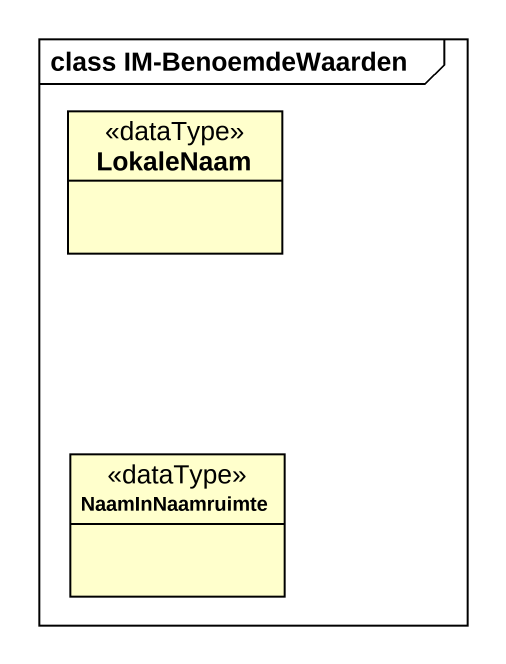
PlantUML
@startuml
mainframe class IM-BenoemdeWaarden
hide circle
hide empty members
class LokaleNaam <<dataType>>
class NaamInNaamruimte <<dataType>>
@enduml
